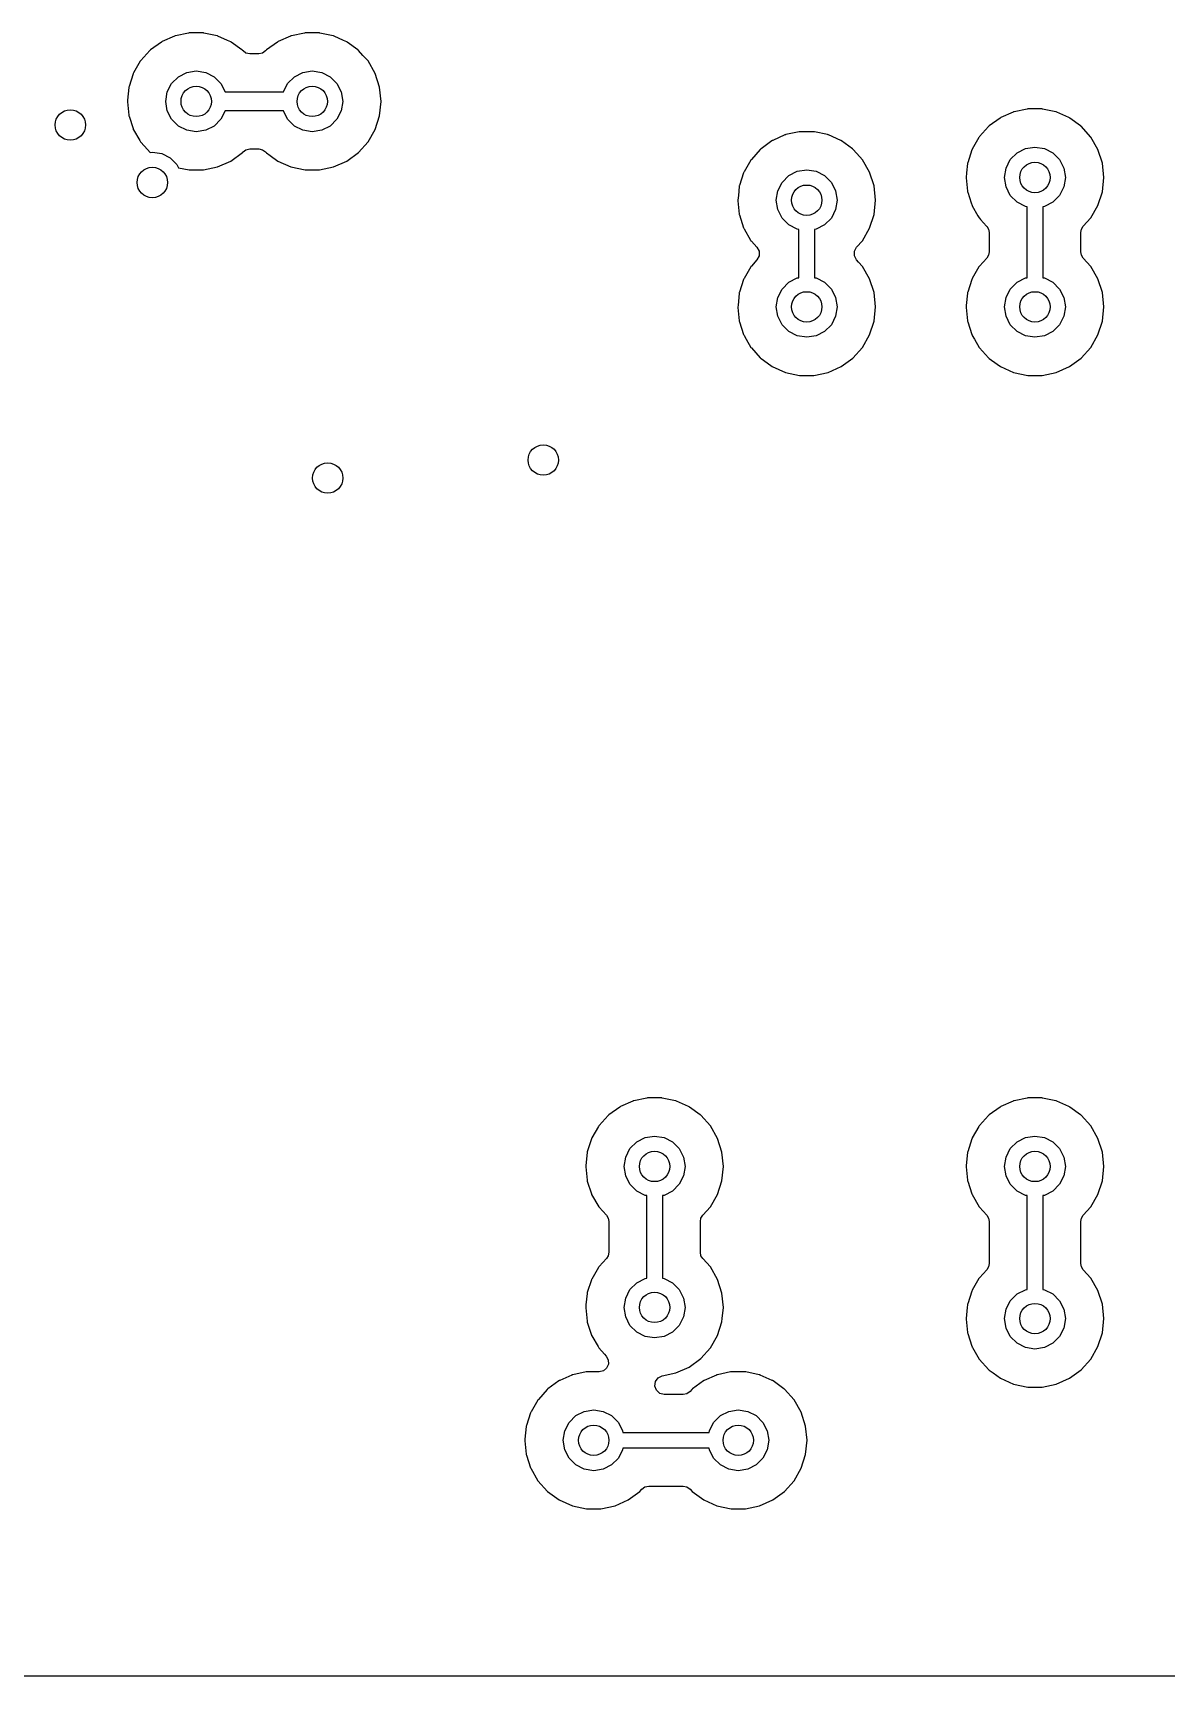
# Model space of a CAD drawing. Extents: x 98 to 198, y -146.7 to -46.7.
# Drawn here: x 136.83 to 151.72, y -146.7 to -125.1 of the extents above; entities that cross this region are included whole.
import ezdxf

# ---------------------------------------------------------------- set-up
doc = ezdxf.new("R2010")
doc.units = 0
doc.layers.add('BLACK', color=7, linetype='CONTINUOUS')

msp = doc.modelspace()

# ---------------------------------------------------------------- linework, layer by layer
at = {"layer": 'BLACK', "linetype": 'CONTINUOUS'}
for p, q in [((138.518, -125.22), (138.375, -125.323)), ((138.523, -125.216), (138.518, -125.22)), ((138.518, -125.22), (138.518, -125.22)), ((138.529, -125.213), (138.523, -125.216)), ((138.69, -125.142), (138.529, -125.213)), ((138.529, -125.213), (138.529, -125.213)), ((138.696, -125.139), (138.69, -125.141)), ((138.69, -125.141), (138.69, -125.142)), ((138.702, -125.138), (138.696, -125.139)), ((138.874, -125.101), (138.702, -125.138)), ((138.702, -125.138), (138.702, -125.138)), ((138.881, -125.099), (138.874, -125.101)), ((138.874, -125.101), (138.874, -125.101)), ((139.07, -125.099), (138.881, -125.099)), ((139.077, -125.101), (139.07, -125.099)), ((139.249, -125.138), (139.077, -125.101)), ((139.077, -125.101), (139.077, -125.101)), ((139.255, -125.139), (139.249, -125.138)), ((139.249, -125.138), (139.249, -125.138)), ((139.261, -125.141), (139.255, -125.139)), ((139.261, -125.142), (139.261, -125.141)), ((139.387, -125.198), (139.261, -125.142)), ((139.428, -125.216), (139.387, -125.198)), ((139.433, -125.22), (139.428, -125.216)), ((139.576, -125.323), (139.433, -125.22)), ((139.433, -125.22), (139.433, -125.22)), ((140.042, -125.22), (139.899, -125.323)), ((140.047, -125.216), (140.042, -125.22)), ((140.042, -125.22), (140.042, -125.22)), ((140.053, -125.213), (140.047, -125.216)), ((140.214, -125.142), (140.053, -125.213)), ((140.053, -125.213), (140.053, -125.213)), ((140.22, -125.139), (140.214, -125.141)), ((140.214, -125.141), (140.214, -125.142)), ((140.227, -125.138), (140.22, -125.139)), ((140.399, -125.101), (140.227, -125.138)), ((140.227, -125.138), (140.227, -125.138)), ((140.405, -125.099), (140.399, -125.101)), ((140.399, -125.101), (140.399, -125.101)), ((140.595, -125.099), (140.405, -125.099)), ((140.601, -125.101), (140.595, -125.099)), ((140.773, -125.138), (140.601, -125.101)), ((140.601, -125.101), (140.601, -125.101)), ((140.78, -125.139), (140.773, -125.138)), ((140.773, -125.138), (140.773, -125.138)), ((140.786, -125.141), (140.78, -125.139)), ((140.786, -125.142), (140.786, -125.141)), ((140.912, -125.198), (140.786, -125.142)), ((140.953, -125.216), (140.912, -125.198)), ((140.958, -125.22), (140.953, -125.216)), ((141.101, -125.323), (140.958, -125.22)), ((140.958, -125.22), (140.958, -125.22)), ((138.24, -125.473), (138.152, -125.626)), ((138.243, -125.468), (138.24, -125.473)), ((138.24, -125.473), (138.24, -125.473)), ((138.247, -125.463), (138.243, -125.468)), ((138.365, -125.332), (138.247, -125.463)), ((138.247, -125.463), (138.247, -125.463)), ((138.37, -125.327), (138.365, -125.332)), ((138.365, -125.332), (138.365, -125.332)), ((138.375, -125.323), (138.37, -125.327)), ((138.375, -125.323), (138.375, -125.323)), ((139.581, -125.327), (139.576, -125.323)), ((139.576, -125.323), (139.576, -125.323)), ((139.587, -125.333), (139.581, -125.327)), ((139.589, -125.335), (139.587, -125.333)), ((139.591, -125.336), (139.589, -125.335)), ((139.629, -125.364), (139.591, -125.336)), ((139.591, -125.336), (139.591, -125.336)), ((139.679, -125.374), (139.629, -125.364)), ((139.796, -125.374), (139.679, -125.374)), ((139.847, -125.364), (139.796, -125.374)), ((139.885, -125.336), (139.847, -125.364)), ((139.887, -125.335), (139.885, -125.336)), ((139.885, -125.336), (139.885, -125.336)), ((139.888, -125.333), (139.887, -125.335)), ((139.89, -125.332), (139.888, -125.333)), ((139.894, -125.327), (139.89, -125.332)), ((139.89, -125.332), (139.89, -125.332)), ((139.899, -125.323), (139.894, -125.327)), ((139.899, -125.323), (139.899, -125.323)), ((141.106, -125.327), (141.101, -125.323)), ((141.101, -125.323), (141.101, -125.323)), ((141.11, -125.332), (141.106, -125.327)), ((141.167, -125.395), (141.11, -125.332)), ((141.11, -125.332), (141.11, -125.332)), ((141.233, -125.468), (141.167, -125.395)), ((141.327, -125.632), (141.233, -125.468)), ((138.146, -125.638), (138.092, -125.806)), ((138.148, -125.632), (138.146, -125.638)), ((138.146, -125.638), (138.146, -125.638)), ((138.152, -125.626), (138.148, -125.632)), ((138.152, -125.626), (138.152, -125.626)), ((138.652, -125.765), (138.74, -125.676)), ((138.74, -125.676), (138.852, -125.62)), ((138.852, -125.62), (138.975, -125.6)), ((138.975, -125.6), (139.099, -125.62)), ((139.099, -125.62), (139.211, -125.676)), ((139.211, -125.676), (139.299, -125.765)), ((140.176, -125.765), (140.265, -125.676)), ((140.265, -125.676), (140.376, -125.62)), ((140.376, -125.62), (140.5, -125.6)), ((140.5, -125.6), (140.624, -125.62)), ((140.624, -125.62), (140.735, -125.676)), ((140.735, -125.676), (140.824, -125.765)), ((141.386, -125.812), (141.327, -125.632)), ((138.089, -125.818), (138.072, -125.984)), ((138.09, -125.812), (138.089, -125.818)), ((138.089, -125.818), (138.089, -125.818)), ((138.092, -125.806), (138.09, -125.812)), ((138.092, -125.806), (138.092, -125.806)), ((138.576, -126), (138.595, -125.876)), ((138.595, -125.876), (138.652, -125.765)), ((139.299, -125.765), (139.355, -125.875)), ((139.355, -125.875), (140.12, -125.875)), ((140.12, -125.875), (140.176, -125.765)), ((140.824, -125.765), (140.88, -125.876)), ((140.88, -125.876), (140.9, -126)), ((141.405, -126), (141.386, -125.812)), ((138.072, -125.984), (138.07, -126)), ((138.07, -126), (138.071, -126.006)), ((138.071, -126.006), (138.089, -126.182)), ((138.595, -126.124), (138.576, -126)), ((138.652, -126.235), (138.595, -126.124)), ((139.355, -126.125), (139.299, -126.235)), ((140.12, -126.125), (139.355, -126.125)), ((140.176, -126.235), (140.12, -126.125)), ((140.88, -126.124), (140.824, -126.235)), ((140.9, -126), (140.88, -126.124)), ((141.386, -126.188), (141.405, -126)), ((149.714, -126.142), (149.553, -126.213)), ((149.72, -126.139), (149.714, -126.141)), ((149.714, -126.141), (149.714, -126.142)), ((149.727, -126.138), (149.72, -126.139)), ((149.899, -126.101), (149.727, -126.138)), ((149.727, -126.138), (149.727, -126.138)), ((149.905, -126.099), (149.899, -126.101)), ((149.899, -126.101), (149.899, -126.101)), ((150.095, -126.099), (149.905, -126.099)), ((150.101, -126.101), (150.095, -126.099)), ((150.273, -126.138), (150.101, -126.101)), ((150.101, -126.101), (150.101, -126.101)), ((150.28, -126.139), (150.273, -126.138)), ((150.273, -126.138), (150.273, -126.138)), ((150.286, -126.141), (150.28, -126.139)), ((150.286, -126.142), (150.286, -126.141)), ((150.447, -126.213), (150.286, -126.142)), ((138.089, -126.182), (138.089, -126.182)), ((138.089, -126.182), (138.09, -126.188)), ((138.09, -126.188), (138.092, -126.194)), ((138.092, -126.194), (138.092, -126.194)), ((138.092, -126.194), (138.145, -126.358)), ((138.145, -126.358), (138.148, -126.368)), ((138.74, -126.324), (138.652, -126.235)), ((138.852, -126.38), (138.74, -126.324)), ((139.211, -126.324), (139.099, -126.38)), ((139.299, -126.235), (139.211, -126.324)), ((140.265, -126.324), (140.176, -126.235)), ((140.376, -126.38), (140.265, -126.324)), ((140.735, -126.324), (140.624, -126.38)), ((140.824, -126.235), (140.735, -126.324)), ((141.327, -126.368), (141.386, -126.188)), ((149.39, -126.332), (149.272, -126.463)), ((149.394, -126.327), (149.39, -126.332)), ((149.39, -126.332), (149.39, -126.332)), ((149.399, -126.323), (149.394, -126.327)), ((149.542, -126.22), (149.399, -126.323)), ((149.399, -126.323), (149.399, -126.323)), ((149.547, -126.216), (149.542, -126.22)), ((149.542, -126.22), (149.542, -126.22)), ((149.553, -126.213), (149.547, -126.216)), ((149.553, -126.213), (149.553, -126.213)), ((150.453, -126.216), (150.447, -126.213)), ((150.458, -126.22), (150.453, -126.216)), ((150.601, -126.323), (150.458, -126.22)), ((150.458, -126.22), (150.458, -126.22)), ((150.606, -126.327), (150.601, -126.323)), ((150.601, -126.323), (150.601, -126.323)), ((150.733, -126.468), (150.606, -126.327)), ((138.148, -126.368), (138.152, -126.374)), ((138.152, -126.374), (138.152, -126.374)), ((138.152, -126.374), (138.233, -126.515)), ((138.233, -126.515), (138.243, -126.532)), ((138.243, -126.532), (138.247, -126.537)), ((138.247, -126.537), (138.247, -126.537)), ((138.247, -126.537), (138.333, -126.632)), ((138.975, -126.4), (138.852, -126.38)), ((139.099, -126.38), (138.975, -126.4)), ((140.5, -126.4), (140.376, -126.38)), ((140.624, -126.38), (140.5, -126.4)), ((141.106, -126.673), (141.233, -126.532)), ((141.233, -126.532), (141.327, -126.368)), ((146.542, -126.519), (146.399, -126.622)), ((146.547, -126.515), (146.542, -126.519)), ((146.542, -126.519), (146.542, -126.519)), ((146.553, -126.512), (146.547, -126.515)), ((146.714, -126.44), (146.553, -126.512)), ((146.553, -126.512), (146.553, -126.512)), ((146.72, -126.438), (146.714, -126.44)), ((146.714, -126.44), (146.714, -126.44)), ((146.727, -126.436), (146.72, -126.438)), ((146.899, -126.4), (146.727, -126.436)), ((146.727, -126.436), (146.727, -126.436)), ((146.905, -126.398), (146.899, -126.4)), ((146.899, -126.4), (146.899, -126.4)), ((147.095, -126.398), (146.905, -126.398)), ((147.101, -126.4), (147.095, -126.398)), ((147.273, -126.436), (147.101, -126.4)), ((147.101, -126.4), (147.101, -126.4)), ((147.28, -126.438), (147.273, -126.436)), ((147.273, -126.436), (147.273, -126.436)), ((147.286, -126.44), (147.28, -126.438)), ((147.447, -126.512), (147.286, -126.44)), ((147.286, -126.44), (147.286, -126.44)), ((147.453, -126.515), (147.447, -126.512)), ((147.458, -126.519), (147.453, -126.515)), ((147.601, -126.622), (147.458, -126.519)), ((147.458, -126.519), (147.458, -126.519)), ((149.264, -126.473), (149.176, -126.626)), ((149.267, -126.468), (149.264, -126.473)), ((149.264, -126.473), (149.264, -126.473)), ((149.272, -126.463), (149.267, -126.468)), ((149.272, -126.463), (149.272, -126.463)), ((150.827, -126.632), (150.733, -126.468)), ((138.333, -126.632), (138.368, -126.671)), ((138.368, -126.671), (138.398, -126.666)), ((138.398, -126.666), (138.522, -126.685)), ((138.522, -126.685), (138.633, -126.742)), ((138.633, -126.742), (138.722, -126.831)), ((139.255, -126.861), (139.428, -126.784)), ((139.428, -126.784), (139.581, -126.673)), ((139.581, -126.673), (139.587, -126.667)), ((139.587, -126.667), (139.589, -126.665)), ((139.589, -126.665), (139.591, -126.664)), ((139.591, -126.664), (139.629, -126.636)), ((139.591, -126.664), (139.591, -126.664)), ((139.629, -126.636), (139.679, -126.625)), ((139.679, -126.625), (139.796, -126.625)), ((139.796, -126.625), (139.847, -126.636)), ((139.847, -126.636), (139.885, -126.664)), ((139.885, -126.664), (139.885, -126.664)), ((139.885, -126.664), (139.887, -126.665)), ((139.887, -126.665), (139.888, -126.667)), ((139.888, -126.667), (139.894, -126.673)), ((139.894, -126.673), (139.899, -126.677)), ((139.899, -126.677), (139.899, -126.677)), ((139.899, -126.677), (139.949, -126.713)), ((139.949, -126.713), (140.047, -126.784)), ((140.047, -126.784), (140.22, -126.861)), ((140.78, -126.861), (140.953, -126.784)), ((140.953, -126.784), (141.106, -126.673)), ((146.264, -126.772), (146.176, -126.925)), ((146.267, -126.767), (146.264, -126.772)), ((146.264, -126.772), (146.264, -126.772)), ((146.272, -126.762), (146.267, -126.767)), ((146.39, -126.631), (146.272, -126.762)), ((146.272, -126.762), (146.272, -126.762)), ((146.394, -126.626), (146.39, -126.631)), ((146.39, -126.631), (146.39, -126.631)), ((146.399, -126.622), (146.394, -126.626)), ((146.399, -126.622), (146.399, -126.622)), ((147.606, -126.626), (147.601, -126.622)), ((147.601, -126.622), (147.601, -126.622)), ((147.61, -126.631), (147.606, -126.626)), ((147.697, -126.727), (147.61, -126.631)), ((147.61, -126.631), (147.61, -126.631)), ((147.733, -126.767), (147.697, -126.727)), ((147.827, -126.931), (147.733, -126.767)), ((149.171, -126.638), (149.116, -126.806)), ((149.173, -126.632), (149.171, -126.638)), ((149.171, -126.638), (149.171, -126.638)), ((149.176, -126.626), (149.173, -126.632)), ((149.176, -126.626), (149.176, -126.626)), ((149.62, -126.876), (149.676, -126.765)), ((149.676, -126.765), (149.765, -126.676)), ((149.765, -126.676), (149.876, -126.62)), ((149.876, -126.62), (150, -126.6)), ((150, -126.6), (150.124, -126.62)), ((150.124, -126.62), (150.235, -126.676)), ((150.235, -126.676), (150.324, -126.765)), ((150.324, -126.765), (150.38, -126.876)), ((150.886, -126.812), (150.827, -126.632)), ((138.722, -126.831), (138.743, -126.871)), ((138.743, -126.871), (138.881, -126.9)), ((138.881, -126.9), (139.064, -126.9)), ((139.064, -126.9), (139.07, -126.9)), ((139.07, -126.9), (139.255, -126.861)), ((140.22, -126.861), (140.405, -126.9)), ((140.405, -126.9), (140.588, -126.9)), ((140.588, -126.9), (140.595, -126.9)), ((140.595, -126.9), (140.78, -126.861)), ((146.171, -126.937), (146.116, -127.104)), ((146.173, -126.931), (146.171, -126.937)), ((146.171, -126.937), (146.171, -126.937)), ((146.176, -126.925), (146.173, -126.931)), ((146.176, -126.925), (146.176, -126.925)), ((146.676, -127.064), (146.765, -126.975)), ((146.765, -126.975), (146.876, -126.918)), ((146.876, -126.918), (147, -126.899)), ((147, -126.899), (147.124, -126.918)), ((147.124, -126.918), (147.235, -126.975)), ((147.235, -126.975), (147.324, -127.064)), ((147.886, -127.111), (147.827, -126.931)), ((149.101, -126.938), (149.095, -127)), ((149.095, -127), (149.095, -127.006)), ((149.095, -127.006), (149.114, -127.182)), ((149.114, -126.818), (149.101, -126.938)), ((149.116, -126.806), (149.114, -126.812)), ((149.114, -126.812), (149.114, -126.818)), ((149.114, -126.818), (149.114, -126.818)), ((149.116, -126.806), (149.116, -126.806)), ((149.6, -127), (149.62, -126.876)), ((149.62, -127.124), (149.6, -127)), ((150.38, -126.876), (150.4, -127)), ((150.4, -127), (150.38, -127.124)), ((150.905, -127), (150.886, -126.812)), ((150.886, -127.188), (150.905, -127)), ((146.114, -127.117), (146.101, -127.235)), ((146.116, -127.104), (146.114, -127.111)), ((146.114, -127.111), (146.114, -127.117)), ((146.114, -127.117), (146.114, -127.117)), ((146.116, -127.104), (146.116, -127.104)), ((146.6, -127.299), (146.62, -127.175)), ((146.62, -127.175), (146.676, -127.064)), ((147.324, -127.064), (147.38, -127.175)), ((147.38, -127.175), (147.4, -127.299)), ((147.905, -127.299), (147.886, -127.111)), ((149.114, -127.182), (149.114, -127.182)), ((149.114, -127.182), (149.114, -127.188)), ((149.114, -127.188), (149.116, -127.194)), ((149.116, -127.194), (149.116, -127.194)), ((149.116, -127.194), (149.162, -127.334)), ((149.676, -127.235), (149.62, -127.124)), ((150.38, -127.124), (150.324, -127.235)), ((150.827, -127.368), (150.886, -127.188)), ((146.101, -127.235), (146.095, -127.299)), ((146.095, -127.299), (146.095, -127.305)), ((146.095, -127.305), (146.114, -127.481)), ((146.62, -127.423), (146.6, -127.299)), ((146.676, -127.534), (146.62, -127.423)), ((147.38, -127.423), (147.324, -127.534)), ((147.4, -127.299), (147.38, -127.423)), ((147.886, -127.487), (147.905, -127.299)), ((149.162, -127.334), (149.173, -127.368)), ((149.173, -127.368), (149.176, -127.374)), ((149.176, -127.374), (149.176, -127.374)), ((149.176, -127.374), (149.25, -127.502)), ((149.765, -127.324), (149.676, -127.235)), ((149.876, -127.38), (149.765, -127.324)), ((149.898, -127.384), (149.876, -127.38)), ((149.898, -128.317), (149.898, -127.384)), ((150.124, -127.38), (150.102, -127.384)), ((150.102, -127.384), (150.102, -128.317)), ((150.235, -127.324), (150.124, -127.38)), ((150.324, -127.235), (150.235, -127.324)), ((150.733, -127.532), (150.827, -127.368)), ((146.114, -127.481), (146.114, -127.481)), ((146.114, -127.481), (146.114, -127.487)), ((146.114, -127.487), (146.116, -127.493)), ((146.116, -127.493), (146.116, -127.493)), ((146.116, -127.493), (146.171, -127.661)), ((146.171, -127.661), (146.173, -127.667)), ((146.765, -127.623), (146.676, -127.534)), ((146.876, -127.679), (146.765, -127.623)), ((147.235, -127.623), (147.124, -127.679)), ((147.324, -127.534), (147.235, -127.623)), ((147.827, -127.667), (147.886, -127.487)), ((149.25, -127.502), (149.267, -127.532)), ((149.267, -127.532), (149.272, -127.537)), ((149.272, -127.537), (149.272, -127.537)), ((149.272, -127.537), (149.284, -127.551)), ((149.284, -127.551), (149.363, -127.639)), ((149.363, -127.639), (149.366, -127.642)), ((149.366, -127.642), (149.39, -127.68)), ((150.61, -127.68), (150.634, -127.642)), ((150.634, -127.642), (150.733, -127.532)), ((150.634, -127.642), (150.634, -127.642)), ((146.173, -127.667), (146.176, -127.673)), ((146.176, -127.673), (146.176, -127.673)), ((146.176, -127.673), (146.263, -127.823)), ((146.263, -127.823), (146.267, -127.831)), ((146.267, -127.831), (146.272, -127.836)), ((146.272, -127.836), (146.272, -127.836)), ((146.272, -127.836), (146.345, -127.917)), ((146.898, -127.683), (146.876, -127.679)), ((146.898, -128.317), (146.898, -127.683)), ((147.124, -127.679), (147.102, -127.683)), ((147.102, -127.683), (147.102, -128.317)), ((147.655, -127.917), (147.733, -127.831)), ((147.733, -127.831), (147.827, -127.667)), ((149.39, -127.68), (149.398, -127.725)), ((149.398, -127.725), (149.398, -127.976)), ((150.602, -127.725), (150.61, -127.68)), ((150.602, -127.976), (150.602, -127.725)), ((146.345, -128.083), (146.272, -128.164)), ((146.345, -127.917), (146.373, -127.97)), ((146.373, -128.03), (146.345, -128.083)), ((146.373, -127.97), (146.373, -128.03)), ((147.627, -127.97), (147.655, -127.917)), ((147.627, -128.03), (147.627, -127.97)), ((147.655, -128.083), (147.627, -128.03)), ((147.681, -128.112), (147.655, -128.083)), ((149.366, -128.059), (149.272, -128.164)), ((149.39, -128.021), (149.366, -128.059)), ((149.398, -127.976), (149.39, -128.021)), ((150.61, -128.021), (150.602, -127.976)), ((150.634, -128.059), (150.61, -128.021)), ((150.733, -128.169), (150.634, -128.059)), ((146.264, -128.175), (146.176, -128.327)), ((146.267, -128.169), (146.264, -128.175)), ((146.264, -128.175), (146.264, -128.175)), ((146.272, -128.164), (146.267, -128.169)), ((146.272, -128.164), (146.272, -128.164)), ((147.733, -128.169), (147.681, -128.112)), ((147.827, -128.333), (147.733, -128.169)), ((149.264, -128.175), (149.176, -128.327)), ((149.267, -128.169), (149.264, -128.175)), ((149.264, -128.175), (149.264, -128.175)), ((149.272, -128.164), (149.267, -128.169)), ((149.272, -128.164), (149.272, -128.164)), ((150.827, -128.333), (150.733, -128.169)), ((146.114, -128.519), (146.097, -128.682)), ((146.116, -128.507), (146.114, -128.513)), ((146.114, -128.513), (146.114, -128.519)), ((146.114, -128.519), (146.114, -128.519)), ((146.171, -128.339), (146.116, -128.507)), ((146.116, -128.507), (146.116, -128.507)), ((146.173, -128.333), (146.171, -128.339)), ((146.171, -128.339), (146.171, -128.339)), ((146.176, -128.327), (146.173, -128.333)), ((146.176, -128.327), (146.176, -128.327)), ((146.62, -128.577), (146.676, -128.466)), ((146.676, -128.466), (146.765, -128.377)), ((146.765, -128.377), (146.876, -128.321)), ((146.876, -128.321), (146.898, -128.317)), ((147.102, -128.317), (147.124, -128.321)), ((147.124, -128.321), (147.235, -128.377)), ((147.235, -128.377), (147.324, -128.466)), ((147.324, -128.466), (147.38, -128.577)), ((147.886, -128.513), (147.827, -128.333)), ((147.905, -128.701), (147.886, -128.513)), ((149.114, -128.519), (149.097, -128.682)), ((149.116, -128.507), (149.114, -128.513)), ((149.114, -128.513), (149.114, -128.519)), ((149.114, -128.519), (149.114, -128.519)), ((149.171, -128.339), (149.116, -128.507)), ((149.116, -128.507), (149.116, -128.507)), ((149.173, -128.333), (149.171, -128.339)), ((149.171, -128.339), (149.171, -128.339)), ((149.176, -128.327), (149.173, -128.333)), ((149.176, -128.327), (149.176, -128.327)), ((149.62, -128.577), (149.676, -128.466)), ((149.676, -128.466), (149.765, -128.377)), ((149.765, -128.377), (149.876, -128.321)), ((149.876, -128.321), (149.898, -128.317)), ((150.102, -128.317), (150.124, -128.321)), ((150.124, -128.321), (150.235, -128.377)), ((150.235, -128.377), (150.324, -128.466)), ((150.324, -128.466), (150.38, -128.577)), ((150.886, -128.513), (150.827, -128.333)), ((150.905, -128.701), (150.886, -128.513)), ((146.097, -128.682), (146.095, -128.701)), ((146.095, -128.701), (146.095, -128.708)), ((146.095, -128.708), (146.114, -128.883)), ((146.6, -128.701), (146.62, -128.577)), ((146.62, -128.825), (146.6, -128.701)), ((147.38, -128.577), (147.4, -128.701)), ((147.4, -128.701), (147.38, -128.825)), ((147.886, -128.889), (147.905, -128.701)), ((149.097, -128.682), (149.095, -128.701)), ((149.095, -128.701), (149.095, -128.708)), ((149.095, -128.708), (149.114, -128.883)), ((149.6, -128.701), (149.62, -128.577)), ((149.62, -128.825), (149.6, -128.701)), ((150.38, -128.577), (150.4, -128.701)), ((150.4, -128.701), (150.38, -128.825)), ((150.886, -128.889), (150.905, -128.701)), ((146.114, -128.883), (146.114, -128.883)), ((146.114, -128.883), (146.114, -128.889)), ((146.114, -128.889), (146.116, -128.896)), ((146.116, -128.896), (146.116, -128.896)), ((146.116, -128.896), (146.171, -129.063)), ((146.676, -128.936), (146.62, -128.825)), ((146.765, -129.025), (146.676, -128.936)), ((147.324, -128.936), (147.235, -129.025)), ((147.38, -128.825), (147.324, -128.936)), ((147.827, -129.069), (147.886, -128.889)), ((149.114, -128.883), (149.114, -128.883)), ((149.114, -128.883), (149.114, -128.889)), ((149.114, -128.889), (149.116, -128.896)), ((149.116, -128.896), (149.116, -128.896)), ((149.116, -128.896), (149.171, -129.063)), ((149.676, -128.936), (149.62, -128.825)), ((149.765, -129.025), (149.676, -128.936)), ((150.324, -128.936), (150.235, -129.025)), ((150.38, -128.825), (150.324, -128.936)), ((150.827, -129.069), (150.886, -128.889)), ((146.171, -129.063), (146.173, -129.069)), ((146.173, -129.069), (146.176, -129.075)), ((146.176, -129.075), (146.176, -129.075)), ((146.176, -129.075), (146.206, -129.126)), ((146.206, -129.126), (146.267, -129.233)), ((146.876, -129.082), (146.765, -129.025)), ((147, -129.101), (146.876, -129.082)), ((147.124, -129.082), (147, -129.101)), ((147.235, -129.025), (147.124, -129.082)), ((147.733, -129.233), (147.827, -129.069)), ((149.171, -129.063), (149.173, -129.069)), ((149.173, -129.069), (149.176, -129.075)), ((149.176, -129.075), (149.176, -129.075)), ((149.176, -129.075), (149.206, -129.126)), ((149.206, -129.126), (149.267, -129.233)), ((149.876, -129.082), (149.765, -129.025)), ((150, -129.101), (149.876, -129.082)), ((150.124, -129.082), (150, -129.101)), ((150.235, -129.025), (150.124, -129.082)), ((150.733, -129.233), (150.827, -129.069)), ((146.267, -129.233), (146.272, -129.238)), ((146.272, -129.238), (146.272, -129.238)), ((146.272, -129.238), (146.39, -129.369)), ((146.39, -129.369), (146.394, -129.374)), ((146.394, -129.374), (146.399, -129.378)), ((146.399, -129.378), (146.399, -129.378)), ((146.399, -129.378), (146.431, -129.4)), ((147.453, -129.485), (147.606, -129.374)), ((147.606, -129.374), (147.733, -129.233)), ((149.267, -129.233), (149.272, -129.238)), ((149.272, -129.238), (149.272, -129.238)), ((149.272, -129.238), (149.39, -129.369)), ((149.39, -129.369), (149.394, -129.374)), ((149.394, -129.374), (149.399, -129.378)), ((149.399, -129.378), (149.399, -129.378)), ((149.399, -129.378), (149.431, -129.4)), ((150.453, -129.485), (150.606, -129.374)), ((150.606, -129.374), (150.733, -129.233)), ((146.431, -129.4), (146.547, -129.485)), ((146.547, -129.485), (146.72, -129.562)), ((146.72, -129.562), (146.905, -129.602)), ((146.905, -129.602), (147.088, -129.602)), ((147.088, -129.602), (147.095, -129.602)), ((147.095, -129.602), (147.28, -129.562)), ((147.28, -129.562), (147.453, -129.485)), ((149.431, -129.4), (149.547, -129.485)), ((149.547, -129.485), (149.72, -129.562)), ((149.72, -129.562), (149.905, -129.602)), ((149.905, -129.602), (150.088, -129.602)), ((150.088, -129.602), (150.095, -129.602)), ((150.095, -129.602), (150.28, -129.562)), ((150.28, -129.562), (150.453, -129.485)), ((144.899, -139.101), (144.727, -139.138)), ((144.905, -139.1), (144.899, -139.101)), ((144.899, -139.101), (144.899, -139.101)), ((145.095, -139.1), (144.905, -139.1)), ((145.101, -139.101), (145.095, -139.1)), ((145.273, -139.138), (145.101, -139.101)), ((145.101, -139.101), (145.101, -139.101)), ((149.899, -139.101), (149.727, -139.138)), ((149.905, -139.1), (149.899, -139.101)), ((149.899, -139.101), (149.899, -139.101)), ((150.095, -139.1), (149.905, -139.1)), ((150.101, -139.101), (150.095, -139.1)), ((150.273, -139.138), (150.101, -139.101)), ((150.101, -139.101), (150.101, -139.101)), ((144.399, -139.323), (144.394, -139.327)), ((144.542, -139.22), (144.399, -139.323)), ((144.399, -139.323), (144.399, -139.323)), ((144.547, -139.216), (144.542, -139.22)), ((144.542, -139.22), (144.542, -139.22)), ((144.553, -139.213), (144.547, -139.216)), ((144.714, -139.142), (144.553, -139.213)), ((144.553, -139.213), (144.553, -139.213)), ((144.72, -139.139), (144.714, -139.141)), ((144.714, -139.141), (144.714, -139.142)), ((144.727, -139.138), (144.72, -139.139)), ((144.727, -139.138), (144.727, -139.138)), ((145.28, -139.139), (145.273, -139.138)), ((145.273, -139.138), (145.273, -139.138)), ((145.286, -139.141), (145.28, -139.139)), ((145.286, -139.142), (145.286, -139.141)), ((145.447, -139.213), (145.286, -139.142)), ((145.453, -139.216), (145.447, -139.213)), ((145.458, -139.22), (145.453, -139.216)), ((145.601, -139.323), (145.458, -139.22)), ((145.458, -139.22), (145.458, -139.22)), ((145.606, -139.327), (145.601, -139.323)), ((145.601, -139.323), (145.601, -139.323)), ((149.399, -139.323), (149.394, -139.327)), ((149.542, -139.22), (149.399, -139.323)), ((149.399, -139.323), (149.399, -139.323)), ((149.547, -139.216), (149.542, -139.22)), ((149.542, -139.22), (149.542, -139.22)), ((149.553, -139.213), (149.547, -139.216)), ((149.714, -139.142), (149.553, -139.213)), ((149.553, -139.213), (149.553, -139.213)), ((149.72, -139.139), (149.714, -139.141)), ((149.714, -139.141), (149.714, -139.142)), ((149.727, -139.138), (149.72, -139.139)), ((149.727, -139.138), (149.727, -139.138)), ((150.28, -139.139), (150.273, -139.138)), ((150.273, -139.138), (150.273, -139.138)), ((150.286, -139.141), (150.28, -139.139)), ((150.286, -139.142), (150.286, -139.141)), ((150.447, -139.213), (150.286, -139.142)), ((150.453, -139.216), (150.447, -139.213)), ((150.458, -139.22), (150.453, -139.216)), ((150.601, -139.323), (150.458, -139.22)), ((150.458, -139.22), (150.458, -139.22)), ((150.606, -139.327), (150.601, -139.323)), ((150.601, -139.323), (150.601, -139.323)), ((144.264, -139.473), (144.176, -139.626)), ((144.267, -139.468), (144.264, -139.473)), ((144.264, -139.473), (144.264, -139.473)), ((144.272, -139.463), (144.267, -139.468)), ((144.39, -139.332), (144.272, -139.463)), ((144.272, -139.463), (144.272, -139.463)), ((144.394, -139.327), (144.39, -139.332)), ((144.39, -139.332), (144.39, -139.332)), ((145.733, -139.468), (145.606, -139.327)), ((145.827, -139.632), (145.733, -139.468)), ((149.264, -139.473), (149.176, -139.626)), ((149.267, -139.468), (149.264, -139.473)), ((149.264, -139.473), (149.264, -139.473)), ((149.272, -139.463), (149.267, -139.468)), ((149.39, -139.332), (149.272, -139.463)), ((149.272, -139.463), (149.272, -139.463)), ((149.394, -139.327), (149.39, -139.332)), ((149.39, -139.332), (149.39, -139.332)), ((150.733, -139.468), (150.606, -139.327)), ((150.827, -139.632), (150.733, -139.468)), ((144.171, -139.638), (144.116, -139.806)), ((144.173, -139.632), (144.171, -139.638)), ((144.171, -139.638), (144.171, -139.638)), ((144.176, -139.626), (144.173, -139.632)), ((144.176, -139.626), (144.176, -139.626)), ((144.676, -139.765), (144.765, -139.676)), ((144.765, -139.676), (144.876, -139.62)), ((144.876, -139.62), (145, -139.6)), ((145, -139.6), (145.124, -139.62)), ((145.124, -139.62), (145.235, -139.676)), ((145.235, -139.676), (145.324, -139.765)), ((145.886, -139.812), (145.827, -139.632)), ((149.171, -139.638), (149.116, -139.806)), ((149.173, -139.632), (149.171, -139.638)), ((149.171, -139.638), (149.171, -139.638)), ((149.176, -139.626), (149.173, -139.632)), ((149.176, -139.626), (149.176, -139.626)), ((149.676, -139.765), (149.765, -139.676)), ((149.765, -139.676), (149.876, -139.62)), ((149.876, -139.62), (150, -139.6)), ((150, -139.6), (150.124, -139.62)), ((150.124, -139.62), (150.235, -139.676)), ((150.235, -139.676), (150.324, -139.765)), ((150.886, -139.812), (150.827, -139.632)), ((144.114, -139.818), (144.096, -139.986)), ((144.116, -139.806), (144.114, -139.812)), ((144.114, -139.812), (144.114, -139.818)), ((144.114, -139.818), (144.114, -139.818)), ((144.116, -139.806), (144.116, -139.806)), ((144.6, -140), (144.62, -139.876)), ((144.62, -139.876), (144.676, -139.765)), ((145.324, -139.765), (145.38, -139.876)), ((145.38, -139.876), (145.4, -140)), ((145.905, -140), (145.886, -139.812)), ((149.114, -139.818), (149.096, -139.986)), ((149.116, -139.806), (149.114, -139.812)), ((149.114, -139.812), (149.114, -139.818)), ((149.114, -139.818), (149.114, -139.818)), ((149.116, -139.806), (149.116, -139.806)), ((149.6, -140), (149.62, -139.876)), ((149.62, -139.876), (149.676, -139.765)), ((150.324, -139.765), (150.38, -139.876)), ((150.38, -139.876), (150.4, -140)), ((150.905, -140), (150.886, -139.812)), ((144.096, -139.986), (144.095, -140)), ((144.095, -140), (144.095, -140.006)), ((144.095, -140.006), (144.114, -140.182)), ((144.114, -140.182), (144.114, -140.182)), ((144.114, -140.182), (144.114, -140.188)), ((144.114, -140.188), (144.116, -140.194)), ((144.62, -140.124), (144.6, -140)), ((144.676, -140.235), (144.62, -140.124)), ((145.38, -140.124), (145.324, -140.235)), ((145.4, -140), (145.38, -140.124)), ((145.827, -140.368), (145.886, -140.188)), ((145.886, -140.188), (145.905, -140)), ((149.096, -139.986), (149.095, -140)), ((149.095, -140), (149.095, -140.006)), ((149.095, -140.006), (149.114, -140.182)), ((149.114, -140.182), (149.114, -140.182)), ((149.114, -140.182), (149.114, -140.188)), ((149.114, -140.188), (149.116, -140.194)), ((149.62, -140.124), (149.6, -140)), ((149.676, -140.235), (149.62, -140.124)), ((150.38, -140.124), (150.324, -140.235)), ((150.4, -140), (150.38, -140.124)), ((150.827, -140.368), (150.886, -140.188)), ((150.886, -140.188), (150.905, -140)), ((144.116, -140.194), (144.116, -140.194)), ((144.116, -140.194), (144.171, -140.362)), ((144.171, -140.362), (144.173, -140.368)), ((144.173, -140.368), (144.267, -140.532)), ((144.765, -140.324), (144.676, -140.235)), ((144.876, -140.38), (144.765, -140.324)), ((144.898, -140.384), (144.876, -140.38)), ((144.898, -141.47), (144.898, -140.384)), ((145.124, -140.38), (145.102, -140.384)), ((145.102, -140.384), (145.102, -141.47)), ((145.235, -140.324), (145.124, -140.38)), ((145.324, -140.235), (145.235, -140.324)), ((145.733, -140.532), (145.827, -140.368)), ((149.116, -140.194), (149.116, -140.194)), ((149.116, -140.194), (149.171, -140.362)), ((149.171, -140.362), (149.173, -140.368)), ((149.173, -140.368), (149.267, -140.532)), ((149.765, -140.324), (149.676, -140.235)), ((149.876, -140.38), (149.765, -140.324)), ((149.898, -140.384), (149.876, -140.38)), ((149.898, -141.616), (149.898, -140.384)), ((150.124, -140.38), (150.102, -140.384)), ((150.102, -140.384), (150.102, -141.616)), ((150.235, -140.324), (150.124, -140.38)), ((150.324, -140.235), (150.235, -140.324)), ((150.733, -140.532), (150.827, -140.368)), ((144.267, -140.532), (144.272, -140.537)), ((144.272, -140.537), (144.272, -140.537)), ((144.272, -140.537), (144.366, -140.642)), ((145.634, -140.642), (145.733, -140.532)), ((149.267, -140.532), (149.272, -140.537)), ((149.272, -140.537), (149.272, -140.537)), ((149.272, -140.537), (149.366, -140.642)), ((150.634, -140.642), (150.733, -140.532)), ((144.366, -140.642), (144.39, -140.68)), ((144.39, -140.68), (144.398, -140.725)), ((144.398, -140.725), (144.398, -141.129)), ((145.602, -140.725), (145.61, -140.68)), ((145.602, -141.129), (145.602, -140.725)), ((145.61, -140.68), (145.634, -140.642)), ((149.366, -140.642), (149.39, -140.68)), ((149.39, -140.68), (149.398, -140.725)), ((149.398, -140.725), (149.398, -141.275)), ((150.602, -140.725), (150.61, -140.68)), ((150.602, -141.275), (150.602, -140.725)), ((150.61, -140.68), (150.634, -140.642)), ((144.366, -141.212), (144.272, -141.316)), ((144.39, -141.173), (144.366, -141.212)), ((144.398, -141.129), (144.39, -141.173)), ((145.61, -141.173), (145.602, -141.129)), ((145.634, -141.212), (145.61, -141.173)), ((145.733, -141.321), (145.634, -141.212)), ((144.173, -141.485), (144.171, -141.491)), ((144.176, -141.48), (144.173, -141.485)), ((144.264, -141.327), (144.176, -141.48)), ((144.176, -141.48), (144.176, -141.48)), ((144.267, -141.321), (144.264, -141.327)), ((144.264, -141.327), (144.264, -141.327)), ((144.272, -141.316), (144.267, -141.321)), ((144.272, -141.316), (144.272, -141.316)), ((144.765, -141.53), (144.876, -141.473)), ((144.876, -141.473), (144.898, -141.47)), ((145.102, -141.47), (145.124, -141.473)), ((145.124, -141.473), (145.235, -141.53)), ((145.827, -141.485), (145.733, -141.321)), ((145.886, -141.665), (145.827, -141.485)), ((149.264, -141.473), (149.176, -141.626)), ((149.267, -141.468), (149.264, -141.473)), ((149.264, -141.473), (149.264, -141.473)), ((149.272, -141.463), (149.267, -141.468)), ((149.366, -141.358), (149.272, -141.463)), ((149.272, -141.463), (149.272, -141.463)), ((149.39, -141.32), (149.366, -141.358)), ((149.398, -141.275), (149.39, -141.32)), ((150.61, -141.32), (150.602, -141.275)), ((150.634, -141.358), (150.61, -141.32)), ((150.733, -141.468), (150.634, -141.358)), ((150.827, -141.632), (150.733, -141.468)), ((144.114, -141.672), (144.098, -141.818)), ((144.116, -141.659), (144.114, -141.665)), ((144.114, -141.665), (144.114, -141.672)), ((144.114, -141.672), (144.114, -141.672)), ((144.171, -141.491), (144.116, -141.659)), ((144.116, -141.659), (144.116, -141.659)), ((144.171, -141.491), (144.171, -141.491)), ((144.62, -141.73), (144.676, -141.618)), ((144.676, -141.618), (144.765, -141.53)), ((145.235, -141.53), (145.324, -141.618)), ((145.324, -141.618), (145.38, -141.73)), ((145.905, -141.853), (145.886, -141.665)), ((149.171, -141.638), (149.116, -141.806)), ((149.173, -141.632), (149.171, -141.638)), ((149.171, -141.638), (149.171, -141.638)), ((149.176, -141.626), (149.173, -141.632)), ((149.176, -141.626), (149.176, -141.626)), ((149.676, -141.765), (149.765, -141.676)), ((149.765, -141.676), (149.876, -141.62)), ((149.876, -141.62), (149.898, -141.616)), ((150.102, -141.616), (150.124, -141.62)), ((150.124, -141.62), (150.235, -141.676)), ((150.235, -141.676), (150.324, -141.765)), ((150.886, -141.812), (150.827, -141.632)), ((144.098, -141.818), (144.095, -141.853)), ((144.095, -141.853), (144.095, -141.86)), ((144.095, -141.86), (144.114, -142.035)), ((144.6, -141.853), (144.62, -141.73)), ((144.62, -141.977), (144.6, -141.853)), ((145.38, -141.73), (145.4, -141.853)), ((145.4, -141.853), (145.38, -141.977)), ((145.89, -142), (145.905, -141.853)), ((149.11, -141.853), (149.095, -142)), ((149.114, -141.818), (149.11, -141.853)), ((149.116, -141.806), (149.114, -141.812)), ((149.114, -141.812), (149.114, -141.818)), ((149.114, -141.818), (149.114, -141.818)), ((149.116, -141.806), (149.116, -141.806)), ((149.6, -142), (149.62, -141.876)), ((149.62, -141.876), (149.676, -141.765)), ((150.324, -141.765), (150.38, -141.876)), ((150.38, -141.876), (150.4, -142)), ((150.905, -142), (150.886, -141.812)), ((144.114, -142.035), (144.114, -142.035)), ((144.114, -142.035), (144.114, -142.042)), ((144.114, -142.042), (144.116, -142.048)), ((144.116, -142.048), (144.116, -142.048)), ((144.116, -142.048), (144.171, -142.216)), ((144.676, -142.089), (144.62, -141.977)), ((144.765, -142.177), (144.676, -142.089)), ((145.324, -142.089), (145.235, -142.177)), ((145.38, -141.977), (145.324, -142.089)), ((145.827, -142.222), (145.886, -142.042)), ((145.886, -142.042), (145.89, -142)), ((149.095, -142), (149.095, -142.006)), ((149.095, -142.006), (149.114, -142.182)), ((149.62, -142.124), (149.6, -142)), ((149.676, -142.235), (149.62, -142.124)), ((150.38, -142.124), (150.324, -142.235)), ((150.4, -142), (150.38, -142.124)), ((150.886, -142.188), (150.905, -142)), ((144.171, -142.216), (144.173, -142.222)), ((144.173, -142.222), (144.176, -142.227)), ((144.176, -142.227), (144.176, -142.227)), ((144.176, -142.227), (144.257, -142.368)), ((144.876, -142.234), (144.765, -142.177)), ((145, -142.254), (144.876, -142.234)), ((145.124, -142.234), (145, -142.254)), ((145.235, -142.177), (145.124, -142.234)), ((145.733, -142.386), (145.827, -142.222)), ((149.114, -142.182), (149.114, -142.182)), ((149.114, -142.182), (149.114, -142.188)), ((149.114, -142.188), (149.116, -142.194)), ((149.116, -142.194), (149.116, -142.194)), ((149.116, -142.194), (149.171, -142.362)), ((149.765, -142.324), (149.676, -142.235)), ((149.876, -142.38), (149.765, -142.324)), ((150.235, -142.324), (150.124, -142.38)), ((150.324, -142.235), (150.235, -142.324)), ((150.827, -142.368), (150.886, -142.188)), ((144.257, -142.368), (144.267, -142.386)), ((144.267, -142.386), (144.342, -142.468)), ((144.342, -142.468), (144.364, -142.493)), ((144.364, -142.493), (144.391, -142.542)), ((144.391, -142.542), (144.393, -142.599)), ((145.453, -142.638), (145.606, -142.526)), ((145.606, -142.526), (145.733, -142.386)), ((149.171, -142.362), (149.173, -142.368)), ((149.173, -142.368), (149.176, -142.374)), ((149.176, -142.374), (149.176, -142.374)), ((149.176, -142.374), (149.18, -142.38)), ((149.18, -142.38), (149.267, -142.532)), ((149.267, -142.532), (149.394, -142.673)), ((150, -142.4), (149.876, -142.38)), ((150.124, -142.38), (150, -142.4)), ((150.606, -142.673), (150.733, -142.532)), ((150.733, -142.532), (150.827, -142.368)), ((143.914, -142.742), (143.753, -142.813)), ((143.92, -142.739), (143.914, -142.741)), ((143.914, -142.741), (143.914, -142.742)), ((143.927, -142.738), (143.92, -142.739)), ((144.099, -142.701), (143.927, -142.738)), ((143.927, -142.738), (143.927, -142.738)), ((144.105, -142.7), (144.099, -142.701)), ((144.099, -142.701), (144.099, -142.701)), ((144.271, -142.7), (144.105, -142.7)), ((144.327, -142.687), (144.271, -142.7)), ((144.37, -142.65), (144.327, -142.687)), ((144.393, -142.599), (144.37, -142.65)), ((145.012, -142.827), (145.047, -142.779)), ((145.047, -142.779), (145.101, -142.753)), ((145.101, -142.753), (145.28, -142.715)), ((145.28, -142.715), (145.453, -142.638)), ((145.814, -142.742), (145.653, -142.813)), ((145.82, -142.739), (145.814, -142.741)), ((145.814, -142.741), (145.814, -142.742)), ((145.827, -142.738), (145.82, -142.739)), ((145.999, -142.701), (145.827, -142.738)), ((145.827, -142.738), (145.827, -142.738)), ((146.005, -142.7), (145.999, -142.701)), ((145.999, -142.701), (145.999, -142.701)), ((146.195, -142.7), (146.005, -142.7)), ((146.201, -142.701), (146.195, -142.7)), ((146.373, -142.738), (146.201, -142.701)), ((146.201, -142.701), (146.201, -142.701)), ((146.38, -142.739), (146.373, -142.738)), ((146.373, -142.738), (146.373, -142.738)), ((146.386, -142.741), (146.38, -142.739)), ((146.386, -142.742), (146.386, -142.741)), ((146.547, -142.813), (146.386, -142.742)), ((149.394, -142.673), (149.399, -142.677)), ((149.399, -142.677), (149.399, -142.677)), ((149.399, -142.677), (149.452, -142.715)), ((149.452, -142.715), (149.547, -142.784)), ((150.453, -142.784), (150.606, -142.673)), ((143.59, -142.932), (143.472, -143.063)), ((143.594, -142.927), (143.59, -142.932)), ((143.59, -142.932), (143.59, -142.932)), ((143.599, -142.923), (143.594, -142.927)), ((143.742, -142.82), (143.599, -142.923)), ((143.599, -142.923), (143.599, -142.923)), ((143.747, -142.816), (143.742, -142.82)), ((143.742, -142.82), (143.742, -142.82)), ((143.753, -142.813), (143.747, -142.816)), ((143.753, -142.813), (143.753, -142.813)), ((145.004, -142.887), (145.012, -142.827)), ((145.024, -142.943), (145.004, -142.887)), ((145.069, -142.983), (145.024, -142.943)), ((145.127, -142.998), (145.069, -142.983)), ((145.375, -142.998), (145.127, -142.998)), ((145.426, -142.987), (145.375, -142.998)), ((145.467, -142.957), (145.426, -142.987)), ((145.49, -142.932), (145.467, -142.957)), ((145.494, -142.927), (145.49, -142.932)), ((145.49, -142.932), (145.49, -142.932)), ((145.499, -142.923), (145.494, -142.927)), ((145.642, -142.82), (145.499, -142.923)), ((145.499, -142.923), (145.499, -142.923)), ((145.647, -142.816), (145.642, -142.82)), ((145.642, -142.82), (145.642, -142.82)), ((145.653, -142.813), (145.647, -142.816)), ((145.653, -142.813), (145.653, -142.813)), ((146.553, -142.816), (146.547, -142.813)), ((146.558, -142.82), (146.553, -142.816)), ((146.701, -142.923), (146.558, -142.82)), ((146.558, -142.82), (146.558, -142.82)), ((146.706, -142.927), (146.701, -142.923)), ((146.701, -142.923), (146.701, -142.923)), ((146.833, -143.068), (146.706, -142.927)), ((149.547, -142.784), (149.72, -142.861)), ((149.72, -142.861), (149.905, -142.9)), ((149.905, -142.9), (150.088, -142.9)), ((150.088, -142.9), (150.095, -142.9)), ((150.095, -142.9), (150.28, -142.861)), ((150.28, -142.861), (150.453, -142.784)), ((143.464, -143.073), (143.376, -143.226)), ((143.467, -143.068), (143.464, -143.073)), ((143.464, -143.073), (143.464, -143.073)), ((143.472, -143.063), (143.467, -143.068)), ((143.472, -143.063), (143.472, -143.063)), ((144.076, -143.22), (144.2, -143.2)), ((144.2, -143.2), (144.324, -143.22)), ((145.976, -143.22), (146.1, -143.2)), ((146.1, -143.2), (146.224, -143.22)), ((146.927, -143.232), (146.833, -143.068)), ((143.314, -143.418), (143.296, -143.586)), ((143.316, -143.406), (143.314, -143.412)), ((143.314, -143.412), (143.314, -143.418)), ((143.314, -143.418), (143.314, -143.418)), ((143.371, -143.238), (143.316, -143.406)), ((143.316, -143.406), (143.316, -143.406)), ((143.373, -143.232), (143.371, -143.238)), ((143.371, -143.238), (143.371, -143.238)), ((143.376, -143.226), (143.373, -143.232)), ((143.376, -143.226), (143.376, -143.226)), ((143.82, -143.476), (143.876, -143.365)), ((143.876, -143.365), (143.965, -143.276)), ((143.965, -143.276), (144.076, -143.22)), ((144.324, -143.22), (144.435, -143.276)), ((144.435, -143.276), (144.524, -143.365)), ((144.524, -143.365), (144.58, -143.476)), ((145.72, -143.476), (145.776, -143.365)), ((145.776, -143.365), (145.865, -143.276)), ((145.865, -143.276), (145.976, -143.22)), ((146.224, -143.22), (146.335, -143.276)), ((146.335, -143.276), (146.424, -143.365)), ((146.424, -143.365), (146.48, -143.476)), ((146.986, -143.412), (146.927, -143.232)), ((147.005, -143.6), (146.986, -143.412)), ((143.296, -143.586), (143.295, -143.6)), ((143.295, -143.6), (143.295, -143.606)), ((143.295, -143.606), (143.314, -143.782)), ((143.8, -143.6), (143.82, -143.476)), ((143.82, -143.724), (143.8, -143.6)), ((144.58, -143.476), (144.584, -143.498)), ((144.584, -143.498), (145.716, -143.498)), ((145.716, -143.498), (145.72, -143.476)), ((146.48, -143.476), (146.5, -143.6)), ((146.5, -143.6), (146.48, -143.724)), ((146.986, -143.788), (147.005, -143.6)), ((143.314, -143.782), (143.314, -143.782)), ((143.314, -143.782), (143.314, -143.788)), ((143.314, -143.788), (143.316, -143.794)), ((143.316, -143.794), (143.316, -143.794)), ((143.316, -143.794), (143.371, -143.962)), ((143.876, -143.835), (143.82, -143.724)), ((143.965, -143.924), (143.876, -143.835)), ((144.524, -143.835), (144.435, -143.924)), ((144.58, -143.724), (144.524, -143.835)), ((144.584, -143.702), (144.58, -143.724)), ((145.716, -143.702), (144.584, -143.702)), ((145.72, -143.724), (145.716, -143.702)), ((145.776, -143.835), (145.72, -143.724)), ((145.865, -143.924), (145.776, -143.835)), ((146.424, -143.835), (146.335, -143.924)), ((146.48, -143.724), (146.424, -143.835)), ((146.927, -143.968), (146.986, -143.788)), ((143.371, -143.962), (143.373, -143.968)), ((143.373, -143.968), (143.467, -144.132)), ((144.076, -143.98), (143.965, -143.924)), ((144.2, -144), (144.076, -143.98)), ((144.324, -143.98), (144.2, -144)), ((144.435, -143.924), (144.324, -143.98)), ((145.976, -143.98), (145.865, -143.924)), ((146.1, -144), (145.976, -143.98)), ((146.224, -143.98), (146.1, -144)), ((146.335, -143.924), (146.224, -143.98)), ((146.833, -144.132), (146.927, -143.968)), ((143.467, -144.132), (143.594, -144.273)), ((143.594, -144.273), (143.747, -144.384)), ((144.653, -144.384), (144.806, -144.273)), ((144.806, -144.273), (144.833, -144.243)), ((144.833, -144.243), (144.874, -144.213)), ((144.874, -144.213), (144.925, -144.202)), ((144.925, -144.202), (145.375, -144.202)), ((145.375, -144.202), (145.426, -144.213)), ((145.426, -144.213), (145.467, -144.243)), ((145.467, -144.243), (145.494, -144.273)), ((145.494, -144.273), (145.647, -144.384)), ((146.553, -144.384), (146.706, -144.273)), ((146.706, -144.273), (146.833, -144.132)), ((143.747, -144.384), (143.92, -144.461)), ((143.92, -144.461), (144.105, -144.5)), ((144.105, -144.5), (144.288, -144.5)), ((144.288, -144.5), (144.295, -144.5)), ((144.295, -144.5), (144.48, -144.461)), ((144.48, -144.461), (144.653, -144.384)), ((145.647, -144.384), (145.82, -144.461)), ((145.82, -144.461), (146.005, -144.5)), ((146.005, -144.5), (146.188, -144.5)), ((146.188, -144.5), (146.195, -144.5)), ((146.195, -144.5), (146.38, -144.461)), ((146.38, -144.461), (146.553, -144.384)), ((197.872, -146.7), (98.1282, -146.7))]:
    msp.add_line(p, q, dxfattribs=at)
at = {"layer": 'BLACK'}
for centre in [(138.975, -126), (140.5, -126), (137.32, -126.31), (138.398, -127.066), (150, -127), (147, -127.299), (147, -128.701), (150, -128.701), (143.537, -130.714), (140.703, -130.951), (145, -140), (150, -140), (145, -141.853), (150, -142), (144.2, -143.6), (146.1, -143.6)]:
    msp.add_circle(centre, 0.2, dxfattribs=at)

doc.saveas('drawing.dxf')
